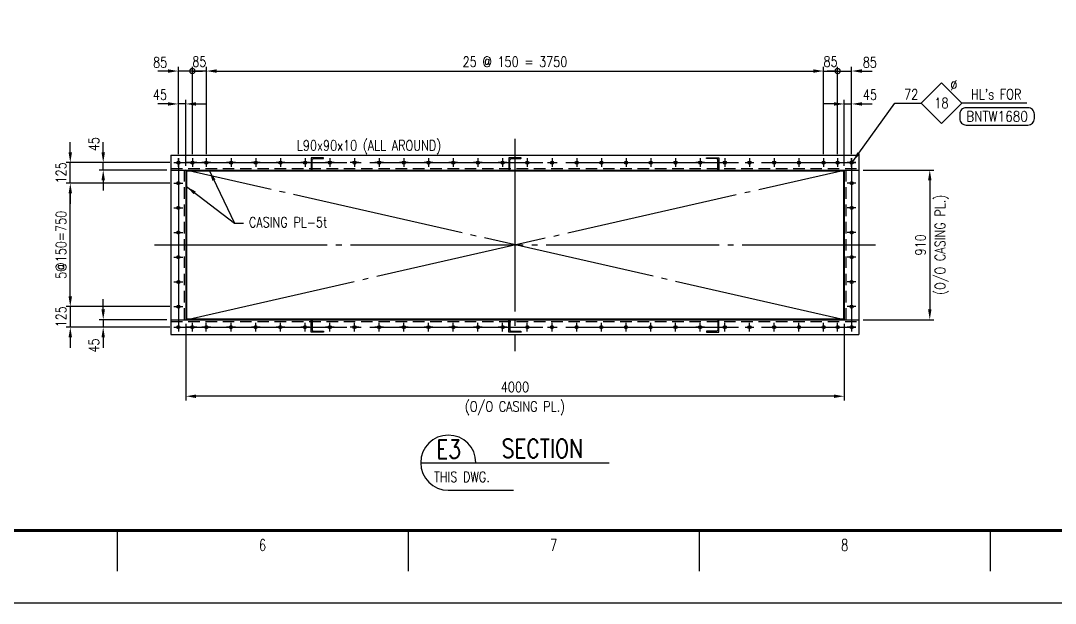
# Model space of a CAD drawing. Header units: millimetres. Extents: x 0 to 134087, y -49114 to 20834.
# Drawn here: x 100273 to 106559, y -48879 to -45339 of the extents above; entities that cross this region are included whole.
import ezdxf
from ezdxf.enums import TextEntityAlignment as Align

# ---------------------------------------------------------------- set-up
doc = ezdxf.new("R2010")
doc.units = ezdxf.units.MM
doc.header["$LTSCALE"] = 35
doc.linetypes.add('JNK-CENTER', pattern=[34, 30, -1.5, 1, -1.5])
doc.linetypes.add('JNK-HIDDEN', pattern=[3, 2, -1])
for name, color, linetype in [('CEN-R', 1, 'JNK-CENTER'), ('CON-C', 4, 'Continuous'), ('CON-G', 3, 'Continuous'), ('CON-W', 7, 'Continuous'), ('CON-Y', 2, 'Continuous'), ('Dim-W', 7, 'Continuous'), ('HID-Y', 2, 'JNK-HIDDEN'), ('STL-OBJT', 7, 'Continuous')]:
    doc.layers.add(name, color=color, linetype=linetype)
doc.styles.add('ROMANS', font='ROMANS.shx', dxfattribs={"width": 0.8})
doc.styles.add('SIMPLEX', font='simplex.shx', dxfattribs={"width": 0.8})
doc.dimstyles.new('DIM25', dxfattribs={"dimscale": 25, "dimtxt": 2.5, "dimasz": 2.5, "dimexe": 1, "dimexo": 1, "dimgap": 1, "dimtad": 1, "dimdec": 1, "dimdsep": 46, "dimtxsty": 'SIMPLEX', "dimcen": 0, "dimclrt": 2, "dimazin": 2, "dimtfac": 1, "dimtdec": 1, "dimtix": 1, "dimtmove": 2, "dimatfit": 0, "dimfxl": 0.18, "dimtolj": 1, "dimtzin": 0, "dimarcsym": 0})

# ---------------------------------------------------------------- blocks, each defined once
blk = doc.blocks.new('TITLE')
at = {"color": 7}
for p, q in [((381.95, 17.68), (381.95, 7.78)), ((452.68, 17.68), (452.68, 7.78)), ((523.41, 17.68), (523.41, 7.78)), ((594.15, 17.68), (594.15, 7.78)), ((841, 0), (0, 0))]:
    blk.add_line(p, q, dxfattribs=at)
at = {"color": 7, "const_width": 0.707}
blk.add_lwpolyline([(28.29, 17.68), (823.67, 17.68)], dxfattribs=at)
at = {"color": 7, "style": 'ROMANS', "width": 0.7}
for s, p in [('6', (417.32, 14.15)), ('7', (488.05, 14.15)), ('8', (558.78, 14.15))]:
    blk.add_text(s, height=2.83, dxfattribs=at).set_placement(p, align=Align.MIDDLE)
blk = doc.blocks.new('*D2997')
at = {"layer": 'DEFPOINTS', "color": 0, "transparency": 16777216}
for p in [(100574.6, -46201.1), (101204.6, -46201.1), (101204.6, -46326.1)]:
    blk.add_point(p, dxfattribs=at)
at = {"layer": 'Dim-W', "color": 0, "lineweight": -2, "transparency": 16777216}
for p, q in [((100574.6, -46138.6), (100574.6, -46076.1)), ((101179.6, -46201.1), (100549.6, -46201.1)), ((100574.6, -46326.1), (100574.6, -46201.1)), ((101179.6, -46326.1), (100549.6, -46326.1)), ((100574.6, -46388.6), (100574.6, -46451.1))]:
    blk.add_line(p, q, dxfattribs=at)
at = {"layer": 'Dim-W', "color": 0, "transparency": 16777216}
for points in [[(100564.1, -46138.6), (100585, -46138.6), (100574.6, -46201.1)], [(100564.1, -46388.6), (100585, -46388.6), (100574.6, -46326.1)]]:
    blk.add_solid(points, dxfattribs=at)
at = {"layer": 'Dim-W', "color": 2, "transparency": 16777216, "insert": (100518.3, -46263.6), "char_height": 62.5, "attachment_point": 5, "rotation": 90, "style": 'SIMPLEX'}
blk.add_mtext('\\A1;125', dxfattribs=at)
blk = doc.blocks.new('*D2998')
at = {"layer": 'DEFPOINTS', "color": 0, "transparency": 16777216}
for p in [(105366.1, -46246.1), (105366.1, -47156.1), (105796.1, -47156.1)]:
    blk.add_point(p, dxfattribs=at)
at = {"layer": 'Dim-W', "color": 0, "lineweight": -2, "transparency": 16777216}
for p, q in [((105391.1, -46246.1), (105821.1, -46246.1)), ((105796.1, -46308.6), (105796.1, -47093.6)), ((105391.1, -47156.1), (105821.1, -47156.1))]:
    blk.add_line(p, q, dxfattribs=at)
at = {"layer": 'Dim-W', "color": 0, "transparency": 16777216}
for points in [[(105785.6, -46308.6), (105806.5, -46308.6), (105796.1, -46246.1)], [(105785.6, -47093.6), (105806.5, -47093.6), (105796.1, -47156.1)]]:
    blk.add_solid(points, dxfattribs=at)
at = {"layer": 'Dim-W', "color": 2, "transparency": 16777216, "char_height": 62.5, "attachment_point": 5, "rotation": 90, "style": 'SIMPLEX'}
for s, insert in [('\\A1;(O/O CASING PL.)', (105868.7, -46701.1)), ('\\A1;910', (105739.8, -46701.1))]:
    blk.add_mtext(s, dxfattribs=dict(at, insert=insert))
blk = doc.blocks.new('*D2999')
at = {"layer": 'DEFPOINTS', "color": 0, "transparency": 16777216}
for p in [(100774.6, -46201.1), (101186.1, -46246.1), (101204.6, -46201.1)]:
    blk.add_point(p, dxfattribs=at)
at = {"layer": 'Dim-W', "color": 0, "lineweight": -2, "transparency": 16777216}
for p, q in [((100774.6, -46138.6), (100774.6, -46076.1)), ((101179.6, -46201.1), (100749.6, -46201.1)), ((101161.1, -46246.1), (100749.6, -46246.1)), ((100774.6, -46246.1), (100774.6, -46201.1)), ((100774.6, -46308.6), (100774.6, -46371.1))]:
    blk.add_line(p, q, dxfattribs=at)
at = {"layer": 'Dim-W', "color": 0, "transparency": 16777216}
blk.add_solid([(100764.1, -46308.6), (100785, -46308.6), (100774.6, -46246.1)], dxfattribs=at)
at = {"layer": 'Dim-W', "color": 2, "transparency": 16777216, "insert": (100718.3, -46089.1), "char_height": 62.5, "attachment_point": 5, "rotation": 90, "style": 'SIMPLEX', "bg_fill": 3, "box_fill_scale": 1.1, "bg_fill_color": 256, "bg_fill_true_color": 13158600, "bg_fill_transparency": 0}
blk.add_mtext('\\A1;45', dxfattribs=at)
at = {"layer": 'Dim-W', "color": 0, "transparency": 16777216}
blk.add_solid([(100764.1, -46138.6), (100785, -46138.6), (100774.6, -46201.1)], dxfattribs=at)
blk = doc.blocks.new('*D3000')
at = {"layer": 'DEFPOINTS', "color": 0, "transparency": 16777216}
for p in [(101276.1, -47156.1), (105276.1, -47156.1), (101276.1, -47621.1)]:
    blk.add_point(p, dxfattribs=at)
at = {"layer": 'Dim-W', "color": 0, "lineweight": -2, "transparency": 16777216}
for p, q in [((101276.1, -47181.1), (101276.1, -47646.1)), ((105276.1, -47181.1), (105276.1, -47646.1)), ((105213.6, -47621.1), (101338.6, -47621.1))]:
    blk.add_line(p, q, dxfattribs=at)
at = {"layer": 'Dim-W', "color": 0, "transparency": 16777216}
for points in [[(101338.6, -47610.7), (101338.6, -47631.6), (101276.1, -47621.1)], [(105213.6, -47610.7), (105213.6, -47631.6), (105276.1, -47621.1)]]:
    blk.add_solid(points, dxfattribs=at)
at = {"layer": 'Dim-W', "color": 2, "transparency": 16777216, "char_height": 62.5, "attachment_point": 5, "style": 'SIMPLEX'}
for s, insert in [('\\A1;4000', (103276.1, -47564.9)), ('\\A1;(O/O CASING PL.)', (103276.1, -47693.8))]:
    blk.add_mtext(s, dxfattribs=dict(at, insert=insert))
blk = doc.blocks.new('SECTITLE')
at = {"layer": 'CON-G'}
for p, q in [((-1.7, 0), (44.1, 0)), ((5, -6.7), (20.86, -6.7))]:
    blk.add_line(p, q, dxfattribs=at)
blk.add_arc((5, 0), 6.7, 0, 270, dxfattribs=at)
at = {"layer": 'CON-C', "style": 'SIMPLEX', "width": 0.8}
for tag, p in [('A', (5.06, 1.04)), ('ELEVATION', (27.83, 1.22))]:
    blk.add_attdef(tag, text='', height=4.5, dxfattribs=at).set_placement(p, align=Align.CENTER)
at = {"layer": 'CON-Y', "style": 'SIMPLEX', "width": 0.8}
blk.add_attdef('H0000-0000', (1.54, -4.72), '', height=2.5, dxfattribs=at)
blk.add_attdef('SCALE', text='', height=2.5, dxfattribs=at).set_placement((44.9, -3.72), align=Align.RIGHT)
blk = doc.blocks.new('*D3001')
at = {"layer": 'DEFPOINTS', "color": 0, "transparency": 16777216}
for p in [(101204.6, -47076.1), (100574.6, -47201.1), (101204.6, -47201.1)]:
    blk.add_point(p, dxfattribs=at)
at = {"layer": 'Dim-W', "color": 0, "lineweight": -2, "transparency": 16777216}
for p, q in [((100574.6, -47013.6), (100574.6, -46951.1)), ((101179.6, -47076.1), (100549.6, -47076.1)), ((100574.6, -47076.1), (100574.6, -47201.1)), ((101179.6, -47201.1), (100549.6, -47201.1)), ((100574.6, -47263.6), (100574.6, -47326.1))]:
    blk.add_line(p, q, dxfattribs=at)
at = {"layer": 'Dim-W', "color": 0, "transparency": 16777216}
for points in [[(100564.1, -47013.6), (100585, -47013.6), (100574.6, -47076.1)], [(100564.1, -47263.6), (100585, -47263.6), (100574.6, -47201.1)]]:
    blk.add_solid(points, dxfattribs=at)
at = {"layer": 'Dim-W', "color": 2, "transparency": 16777216, "insert": (100518.3, -47138.6), "char_height": 62.5, "attachment_point": 5, "rotation": 90, "style": 'SIMPLEX'}
blk.add_mtext('\\A1;125', dxfattribs=at)
blk = doc.blocks.new('*D3002')
at = {"layer": 'DEFPOINTS', "color": 0, "transparency": 16777216}
for p in [(100774.6, -47201.1), (101186.1, -47156.1), (101204.6, -47201.1)]:
    blk.add_point(p, dxfattribs=at)
at = {"layer": 'Dim-W', "color": 0, "lineweight": -2, "transparency": 16777216}
for p, q in [((100774.6, -47093.6), (100774.6, -47031.1)), ((101161.1, -47156.1), (100749.6, -47156.1)), ((101179.6, -47201.1), (100749.6, -47201.1)), ((100774.6, -47156.1), (100774.6, -47201.1)), ((100774.6, -47263.6), (100774.6, -47326.1))]:
    blk.add_line(p, q, dxfattribs=at)
at = {"layer": 'Dim-W', "color": 0, "transparency": 16777216}
blk.add_solid([(100764.1, -47093.6), (100785, -47093.6), (100774.6, -47156.1)], dxfattribs=at)
at = {"layer": 'Dim-W', "color": 2, "transparency": 16777216, "insert": (100718.3, -47313.2), "char_height": 62.5, "attachment_point": 5, "rotation": 90, "style": 'SIMPLEX', "bg_fill": 3, "box_fill_scale": 1.1, "bg_fill_color": 256, "bg_fill_true_color": 13158600, "bg_fill_transparency": 0}
blk.add_mtext('\\A1;45', dxfattribs=at)
at = {"layer": 'Dim-W', "color": 0, "transparency": 16777216}
blk.add_solid([(100764.1, -47263.6), (100785, -47263.6), (100774.6, -47201.1)], dxfattribs=at)
blk = doc.blocks.new('*D3003')
at = {"layer": 'DEFPOINTS', "color": 0, "transparency": 16777216}
for p in [(100574.6, -46326.1), (101204.6, -46326.1), (101204.6, -47076.1)]:
    blk.add_point(p, dxfattribs=at)
at = {"layer": 'Dim-W', "color": 0, "lineweight": -2, "transparency": 16777216}
for p, q in [((101179.6, -46326.1), (100549.6, -46326.1)), ((100574.6, -47013.6), (100574.6, -46388.6)), ((101179.6, -47076.1), (100549.6, -47076.1))]:
    blk.add_line(p, q, dxfattribs=at)
at = {"layer": 'Dim-W', "color": 0, "transparency": 16777216}
for points in [[(100564.1, -46388.6), (100585, -46388.6), (100574.6, -46326.1)], [(100564.1, -47013.6), (100585, -47013.6), (100574.6, -47076.1)]]:
    blk.add_solid(points, dxfattribs=at)
at = {"layer": 'Dim-W', "color": 2, "transparency": 16777216, "insert": (100518.3, -46701.1), "char_height": 62.5, "attachment_point": 5, "rotation": 90, "style": 'SIMPLEX'}
blk.add_mtext('\\A1;5@150=750', dxfattribs=at)
blk = doc.blocks.new('*D3004')
at = {"layer": 'DEFPOINTS', "color": 0, "transparency": 16777216}
for p in [(105321.1, -45844.6), (105321.1, -46174.6), (105276.1, -46246.1)]:
    blk.add_point(p, dxfattribs=at)
at = {"layer": 'Dim-W', "color": 0, "lineweight": -2, "transparency": 16777216}
for p, q in [((105276.1, -46221.1), (105276.1, -45819.6)), ((105321.1, -46149.6), (105321.1, -45819.6)), ((105213.6, -45844.6), (105151.1, -45844.6)), ((105276.1, -45844.6), (105321.1, -45844.6)), ((105383.6, -45844.6), (105446.1, -45844.6))]:
    blk.add_line(p, q, dxfattribs=at)
at = {"layer": 'Dim-W', "color": 0, "transparency": 16777216}
blk.add_solid([(105213.6, -45834.2), (105213.6, -45855.1), (105276.1, -45844.6)], dxfattribs=at)
at = {"layer": 'Dim-W', "color": 2, "transparency": 16777216, "insert": (105432.6, -45788.4), "char_height": 62.5, "attachment_point": 5, "style": 'SIMPLEX', "bg_fill": 3, "box_fill_scale": 1.1, "bg_fill_color": 256, "bg_fill_true_color": 13158600, "bg_fill_transparency": 0}
blk.add_mtext('\\A1;45', dxfattribs=at)
at = {"layer": 'Dim-W', "color": 0, "transparency": 16777216}
blk.add_solid([(105383.6, -45834.2), (105383.6, -45855.1), (105321.1, -45844.6)], dxfattribs=at)
blk = doc.blocks.new('BOLTHOLE')
at = {"layer": 'CON-W'}
blk.add_line((25.7, 0), (9.9, 0), dxfattribs=at)
blk.add_lwpolyline([(0, 0), (4.95, 4.95), (9.9, 0), (4.95, -4.95)], close=True, dxfattribs=at)
at = {"layer": 'CON-Y', "style": 'SIMPLEX', "width": 0.8}
for s, p in [('%%C', (8.81, 3.12)), ("HL's FOR", (24.37, 0.9))]:
    blk.add_text(s, height=2.5, dxfattribs=at).set_placement(p, align=Align.RIGHT)
blk.add_attdef('4', text='', height=2.5, dxfattribs=at).set_placement((-0.69, 0.87), align=Align.RIGHT)
blk.add_attdef('22', text='', height=2.5, dxfattribs=at).set_placement((4.95, 0), align=Align.MIDDLE_CENTER)
blk = doc.blocks.new('boltmark')
at = {"layer": 'CON-Y'}
blk.add_lwpolyline([(0, -4.2), (15, -4.2, 0.414214), (16.56, -2.64), (16.56, -1.56, 0.414214), (15, 0), (0, 0, 0.414214), (-1.56, -1.56), (-1.56, -2.64, 0.414214)], format="xyb", close=True, dxfattribs=at)
at = {"layer": 'CON-G', "style": 'SIMPLEX', "width": 0.802523}
blk.add_attdef('BN2W1650', text='', height=2.5, dxfattribs=at).set_placement((0, -3.35), (15, -3.35), align=Align.FIT)
blk = doc.blocks.new('*D3005')
at = {"layer": 'DEFPOINTS', "color": 0, "transparency": 16777216}
for p in [(101231.1, -45844.6), (101231.1, -46174.6), (101276.1, -46246.1)]:
    blk.add_point(p, dxfattribs=at)
at = {"layer": 'Dim-W', "color": 0, "lineweight": -2, "transparency": 16777216}
for p, q in [((101231.1, -46149.6), (101231.1, -45819.6)), ((101276.1, -46221.1), (101276.1, -45819.6)), ((101168.6, -45844.6), (101106.1, -45844.6)), ((101276.1, -45844.6), (101231.1, -45844.6)), ((101338.6, -45844.6), (101401.1, -45844.6))]:
    blk.add_line(p, q, dxfattribs=at)
at = {"layer": 'Dim-W', "color": 0, "transparency": 16777216}
blk.add_solid([(101338.6, -45834.2), (101338.6, -45855.1), (101276.1, -45844.6)], dxfattribs=at)
at = {"layer": 'Dim-W', "color": 2, "transparency": 16777216, "insert": (101119.5, -45788.4), "char_height": 62.5, "attachment_point": 5, "style": 'SIMPLEX', "bg_fill": 3, "box_fill_scale": 1.1, "bg_fill_color": 256, "bg_fill_true_color": 13158600, "bg_fill_transparency": 0}
blk.add_mtext('\\A1;45', dxfattribs=at)
at = {"layer": 'Dim-W', "color": 0, "transparency": 16777216}
blk.add_solid([(101168.6, -45834.2), (101168.6, -45855.1), (101231.1, -45844.6)], dxfattribs=at)
blk = doc.blocks.new('*D2938')
at = {"layer": 'DEFPOINTS', "color": 0, "transparency": 16777216}
for p in [(105151.1, -45644.6), (101401.1, -46174.6), (105151.1, -46174.6)]:
    blk.add_point(p, dxfattribs=at)
at = {"layer": 'Dim-W', "color": 0, "lineweight": -2, "transparency": 16777216}
for p, q in [((101401.1, -46149.6), (101401.1, -45619.6)), ((105151.1, -46149.6), (105151.1, -45619.6)), ((101463.6, -45644.6), (105088.6, -45644.6))]:
    blk.add_line(p, q, dxfattribs=at)
at = {"layer": 'Dim-W', "color": 0, "transparency": 16777216}
for points in [[(101463.6, -45634.2), (101463.6, -45655.1), (101401.1, -45644.6)], [(105088.6, -45634.2), (105088.6, -45655.1), (105151.1, -45644.6)]]:
    blk.add_solid(points, dxfattribs=at)
at = {"layer": 'Dim-W', "color": 2, "transparency": 16777216, "insert": (103276.1, -45588.4), "char_height": 62.5, "attachment_point": 5, "style": 'SIMPLEX'}
blk.add_mtext('\\A1;25 @ 150 = 3750', dxfattribs=at)
blk = doc.blocks.new('_DotSmall')
at = {"color": 0, "linetype": 'ByBlock', "const_width": 0.5}
blk.add_lwpolyline([(-0.0625, 0, 1), (0.0625, 0, 1)], format="xyb", close=True, dxfattribs=at)
blk = doc.blocks.new('*D2952')
at = {"layer": 'DEFPOINTS', "color": 0, "transparency": 16777216}
for p in [(105151.1, -45644.6), (105236.1, -45644.6), (105236.1, -46174.6)]:
    blk.add_point(p, dxfattribs=at)
at = {"layer": 'Dim-W', "color": 0, "lineweight": -2, "transparency": 16777216}
for p, q in [((105236.1, -46149.6), (105236.1, -45619.6)), ((105151.1, -45644.6), (105236.1, -45644.6))]:
    blk.add_line(p, q, dxfattribs=at)
at = {"layer": 'Dim-W', "color": 0, "lineweight": -2, "transparency": 16777216, "xscale": 62.5, "yscale": 62.5, "zscale": 62.5}
blk.add_blockref('_DotSmall', (105236.1, -45644.6), dxfattribs=at)
at = {"layer": 'Dim-W', "color": 2, "transparency": 16777216, "insert": (105193.6, -45587.2), "char_height": 62.5, "attachment_point": 5, "style": 'SIMPLEX'}
blk.add_mtext('\\A1;85', dxfattribs=at)
blk = doc.blocks.new('_None')
blk = doc.blocks.new('*D2953')
at = {"layer": 'DEFPOINTS', "color": 0, "transparency": 16777216}
for p in [(105321.1, -45644.6), (105236.1, -46174.6), (105321.1, -46174.6)]:
    blk.add_point(p, dxfattribs=at)
at = {"layer": 'Dim-W', "color": 0, "lineweight": -2, "transparency": 16777216}
for p, q in [((105236.1, -46149.6), (105236.1, -45619.6)), ((105321.1, -46149.6), (105321.1, -45619.6)), ((105236.1, -45644.6), (105173.6, -45644.6)), ((105236.1, -45644.6), (105321.1, -45644.6)), ((105383.6, -45644.6), (105446.1, -45644.6))]:
    blk.add_line(p, q, dxfattribs=at)
at = {"layer": 'Dim-W', "color": 0, "lineweight": -2, "transparency": 16777216, "xscale": 62.5, "yscale": 62.5, "zscale": 62.5}
blk.add_blockref('_DotSmall', (105236.1, -45644.6), dxfattribs=at)
at = {"layer": 'Dim-W', "color": 2, "transparency": 16777216, "insert": (105431.9, -45592), "char_height": 62.5, "attachment_point": 5, "style": 'SIMPLEX', "bg_fill": 3, "box_fill_scale": 1.1, "bg_fill_color": 256, "bg_fill_true_color": 13158600, "bg_fill_transparency": 0}
blk.add_mtext('\\A1;85', dxfattribs=at)
at = {"layer": 'Dim-W', "color": 0, "transparency": 16777216}
blk.add_solid([(105383.6, -45634.2), (105383.6, -45655.1), (105321.1, -45644.6)], dxfattribs=at)
blk = doc.blocks.new('*D2954')
at = {"layer": 'DEFPOINTS', "color": 0, "transparency": 16777216}
for p in [(101316.1, -45644.6), (101401.1, -45644.6), (101316.1, -46174.6)]:
    blk.add_point(p, dxfattribs=at)
at = {"layer": 'Dim-W', "color": 0, "lineweight": -2, "transparency": 16777216}
for p, q in [((101316.1, -46149.6), (101316.1, -45619.6)), ((101401.1, -45644.6), (101316.1, -45644.6))]:
    blk.add_line(p, q, dxfattribs=at)
at = {"layer": 'Dim-W', "color": 0, "lineweight": -2, "transparency": 16777216, "xscale": 62.5, "yscale": 62.5, "zscale": 62.5, "rotation": 180}
blk.add_blockref('_DotSmall', (101316.1, -45644.6), dxfattribs=at)
at = {"layer": 'Dim-W', "color": 2, "transparency": 16777216, "insert": (101358.6, -45587.2), "char_height": 62.5, "attachment_point": 5, "style": 'SIMPLEX'}
blk.add_mtext('\\A1;85', dxfattribs=at)
blk = doc.blocks.new('*D2955')
at = {"layer": 'DEFPOINTS', "color": 0, "transparency": 16777216}
for p in [(101231.1, -45644.6), (101231.1, -46174.6), (101316.1, -46174.6)]:
    blk.add_point(p, dxfattribs=at)
at = {"layer": 'Dim-W', "color": 0, "lineweight": -2, "transparency": 16777216}
for p, q in [((101231.1, -46149.6), (101231.1, -45619.6)), ((101316.1, -46149.6), (101316.1, -45619.6)), ((101168.6, -45644.6), (101106.1, -45644.6)), ((101316.1, -45644.6), (101231.1, -45644.6)), ((101316.1, -45644.6), (101378.6, -45644.6))]:
    blk.add_line(p, q, dxfattribs=at)
at = {"layer": 'Dim-W', "color": 0, "lineweight": -2, "transparency": 16777216, "xscale": 62.5, "yscale": 62.5, "zscale": 62.5, "rotation": 180}
blk.add_blockref('_DotSmall', (101316.1, -45644.6), dxfattribs=at)
at = {"layer": 'Dim-W', "color": 2, "transparency": 16777216, "insert": (101120.2, -45592), "char_height": 62.5, "attachment_point": 5, "style": 'SIMPLEX', "bg_fill": 3, "box_fill_scale": 1.1, "bg_fill_color": 256, "bg_fill_true_color": 13158600, "bg_fill_transparency": 0}
blk.add_mtext('\\A1;85', dxfattribs=at)
at = {"layer": 'Dim-W', "color": 0, "transparency": 16777216}
blk.add_solid([(101168.6, -45634.2), (101168.6, -45655.1), (101231.1, -45644.6)], dxfattribs=at)

msp = doc.modelspace()

# ---------------------------------------------------------------- linework, layer by layer
at = {"layer": 'CEN-R'}
for p, q in [((103276.0561, -46056.1425), (103276.0561, -47346.1425)), ((101231.0561, -46227.6425), (101231.0561, -46174.6425)), ((101231.0561, -46174.6425), (101231.0561, -47227.6425)), ((101401.0561, -46174.6425), (101401.0561, -46227.6425)), ((101551.0561, -46174.6425), (101551.0561, -46227.6425)), ((101701.0561, -46174.6425), (101701.0561, -46227.6425)), ((101851.0561, -46174.6425), (101851.0561, -46227.6425)), ((102001.0561, -46174.6425), (102001.0561, -46227.6425)), ((102151.0561, -46174.6425), (102151.0561, -46227.6425)), ((102301.0561, -46174.6425), (102301.0561, -46227.6425)), ((102451.0561, -46174.6425), (102451.0561, -46227.6425)), ((102601.0561, -46174.6425), (102601.0561, -46227.6425)), ((102751.0561, -46174.6425), (102751.0561, -46227.6425)), ((102901.0561, -46174.6425), (102901.0561, -46227.6425)), ((103051.0561, -46174.6425), (103051.0561, -46227.6425)), ((103201.0561, -46174.6425), (103201.0561, -46227.6425)), ((103351.0561, -46174.6425), (103351.0561, -46227.6425)), ((103501.0561, -46174.6425), (103501.0561, -46227.6425)), ((103651.0561, -46174.6425), (103651.0561, -46227.6425)), ((103801.0561, -46174.6425), (103801.0561, -46227.6425)), ((103951.0561, -46174.6425), (103951.0561, -46227.6425)), ((104101.0561, -46174.6425), (104101.0561, -46227.6425)), ((104251.0561, -46174.6425), (104251.0561, -46227.6425)), ((104401.0561, -46174.6425), (104401.0561, -46227.6425)), ((104551.0561, -46174.6425), (104551.0561, -46227.6425)), ((104701.0561, -46174.6425), (104701.0561, -46227.6425)), ((104851.0561, -46174.6425), (104851.0561, -46227.6425)), ((105001.0561, -46174.6425), (105001.0561, -46227.6425)), ((105151.0561, -46174.6425), (105151.0561, -46227.6425)), ((105321.0561, -46227.6425), (105321.0561, -46174.6425)), ((105321.0561, -46174.6425), (105321.0561, -47227.6425)), ((101204.5561, -46201.1425), (101257.5561, -46201.1425)), ((101204.5561, -46201.1425), (105347.5561, -46201.1425)), ((105276.0561, -47156.1425), (101276.0561, -46246.1425)), ((101276.0561, -47156.1425), (105276.0561, -46246.1425)), ((101427.5561, -46201.1425), (101374.5561, -46201.1425)), ((101577.5561, -46201.1425), (101524.5561, -46201.1425)), ((101727.5561, -46201.1425), (101674.5561, -46201.1425)), ((101877.5561, -46201.1425), (101824.5561, -46201.1425)), ((102027.5561, -46201.1425), (101974.5561, -46201.1425)), ((102027.5561, -46201.1425), (101974.5561, -46201.1425)), ((102177.5561, -46201.1425), (102124.5561, -46201.1425)), ((102327.5561, -46201.1425), (102274.5561, -46201.1425)), ((102477.5561, -46201.1425), (102424.5561, -46201.1425)), ((102627.5561, -46201.1425), (102574.5561, -46201.1425)), ((102777.5561, -46201.1425), (102724.5561, -46201.1425)), ((102927.5561, -46201.1425), (102874.5561, -46201.1425)), ((103077.5561, -46201.1425), (103024.5561, -46201.1425)), ((103227.5561, -46201.1425), (103174.5561, -46201.1425)), ((103474.5561, -46201.1425), (103527.5561, -46201.1425)), ((103624.5561, -46201.1425), (103677.5561, -46201.1425)), ((103774.5561, -46201.1425), (103827.5561, -46201.1425)), ((103924.5561, -46201.1425), (103977.5561, -46201.1425)), ((104074.5561, -46201.1425), (104127.5561, -46201.1425)), ((104224.5561, -46201.1425), (104277.5561, -46201.1425)), ((104427.5561, -46201.1425), (104374.5561, -46201.1425)), ((104374.5561, -46201.1425), (104427.5561, -46201.1425)), ((104524.5561, -46201.1425), (104577.5561, -46201.1425)), ((104524.5561, -46201.1425), (104577.5561, -46201.1425)), ((104674.5561, -46201.1425), (104727.5561, -46201.1425)), ((104824.5561, -46201.1425), (104877.5561, -46201.1425)), ((104974.5561, -46201.1425), (105027.5561, -46201.1425)), ((105124.5561, -46201.1425), (105177.5561, -46201.1425)), ((105347.5561, -46201.1425), (105294.5561, -46201.1425)), ((101231.0561, -46274.6425), (101231.0561, -46327.6425)), ((105321.0561, -46274.6425), (105321.0561, -46327.6425)), ((105321.0561, -46274.6425), (105321.0561, -46327.6425)), ((101204.5561, -46326.1425), (101257.5561, -46326.1425)), ((105347.5561, -46326.1425), (105294.5561, -46326.1425)), ((101204.5561, -46476.1425), (101257.5561, -46476.1425)), ((105347.5561, -46476.1425), (105294.5561, -46476.1425)), ((101204.5561, -46626.1425), (101257.5561, -46626.1425)), ((105347.5561, -46626.1425), (105294.5561, -46626.1425)), ((101086.0561, -46701.1425), (105466.0561, -46701.1425)), ((101204.5561, -46776.1425), (101257.5561, -46776.1425)), ((105347.5561, -46776.1425), (105294.5561, -46776.1425)), ((101204.5561, -46926.1425), (101257.5561, -46926.1425)), ((105347.5561, -46926.1425), (105294.5561, -46926.1425)), ((101204.5561, -47076.1425), (101257.5561, -47076.1425)), ((101231.0561, -47074.6425), (101231.0561, -47127.6425)), ((105347.5561, -47076.1425), (105294.5561, -47076.1425)), ((105321.0561, -47074.6425), (105321.0561, -47127.6425)), ((105321.0561, -47074.6425), (105321.0561, -47127.6425)), ((101204.5561, -47201.1425), (101257.5561, -47201.1425)), ((101204.5561, -47201.1425), (105347.5561, -47201.1425)), ((101231.0561, -47174.6425), (101231.0561, -47227.6425)), ((101327.5561, -47201.1425), (101274.5561, -47201.1425)), ((101342.5561, -47201.1425), (101289.5561, -47201.1425)), ((101316.0561, -47227.6425), (101316.0561, -47174.6425)), ((101427.5561, -47201.1425), (101374.5561, -47201.1425)), ((101401.0561, -47227.6425), (101401.0561, -47174.6425)), ((101577.5561, -47201.1425), (101524.5561, -47201.1425)), ((101551.0561, -47227.6425), (101551.0561, -47174.6425)), ((101727.5561, -47201.1425), (101674.5561, -47201.1425)), ((101701.0561, -47227.6425), (101701.0561, -47174.6425)), ((101877.5561, -47201.1425), (101824.5561, -47201.1425)), ((101851.0561, -47227.6425), (101851.0561, -47174.6425)), ((102027.5561, -47201.1425), (101974.5561, -47201.1425)), ((102027.5561, -47201.1425), (101974.5561, -47201.1425)), ((102001.0561, -47227.6425), (102001.0561, -47174.6425)), ((102177.5561, -47201.1425), (102124.5561, -47201.1425)), ((102151.0561, -47227.6425), (102151.0561, -47174.6425)), ((102327.5561, -47201.1425), (102274.5561, -47201.1425)), ((102301.0561, -47227.6425), (102301.0561, -47174.6425)), ((102477.5561, -47201.1425), (102424.5561, -47201.1425)), ((102451.0561, -47227.6425), (102451.0561, -47174.6425)), ((102627.5561, -47201.1425), (102574.5561, -47201.1425)), ((102601.0561, -47227.6425), (102601.0561, -47174.6425)), ((102777.5561, -47201.1425), (102724.5561, -47201.1425)), ((102751.0561, -47227.6425), (102751.0561, -47174.6425)), ((102927.5561, -47201.1425), (102874.5561, -47201.1425)), ((102901.0561, -47227.6425), (102901.0561, -47174.6425)), ((103077.5561, -47201.1425), (103024.5561, -47201.1425)), ((103051.0561, -47227.6425), (103051.0561, -47174.6425)), ((103227.5561, -47201.1425), (103174.5561, -47201.1425)), ((103201.0561, -47227.6425), (103201.0561, -47174.6425)), ((103351.0561, -47227.6425), (103351.0561, -47174.6425)), ((103474.5561, -47201.1425), (103527.5561, -47201.1425)), ((103501.0561, -47227.6425), (103501.0561, -47174.6425)), ((103624.5561, -47201.1425), (103677.5561, -47201.1425)), ((103651.0561, -47227.6425), (103651.0561, -47174.6425)), ((103774.5561, -47201.1425), (103827.5561, -47201.1425)), ((103801.0561, -47227.6425), (103801.0561, -47174.6425)), ((103924.5561, -47201.1425), (103977.5561, -47201.1425)), ((103951.0561, -47227.6425), (103951.0561, -47174.6425)), ((104074.5561, -47201.1425), (104127.5561, -47201.1425)), ((104101.0561, -47227.6425), (104101.0561, -47174.6425)), ((104224.5561, -47201.1425), (104277.5561, -47201.1425)), ((104251.0561, -47227.6425), (104251.0561, -47174.6425)), ((104427.5561, -47201.1425), (104374.5561, -47201.1425)), ((104374.5561, -47201.1425), (104427.5561, -47201.1425)), ((104401.0561, -47227.6425), (104401.0561, -47174.6425)), ((104524.5561, -47201.1425), (104577.5561, -47201.1425)), ((104524.5561, -47201.1425), (104577.5561, -47201.1425)), ((104551.0561, -47227.6425), (104551.0561, -47174.6425)), ((104674.5561, -47201.1425), (104727.5561, -47201.1425)), ((104701.0561, -47227.6425), (104701.0561, -47174.6425)), ((104824.5561, -47201.1425), (104877.5561, -47201.1425)), ((104851.0561, -47227.6425), (104851.0561, -47174.6425)), ((104974.5561, -47201.1425), (105027.5561, -47201.1425)), ((105001.0561, -47227.6425), (105001.0561, -47174.6425)), ((105124.5561, -47201.1425), (105177.5561, -47201.1425)), ((105151.0561, -47227.6425), (105151.0561, -47174.6425)), ((105209.5561, -47201.1425), (105262.5561, -47201.1425)), ((105224.5561, -47201.1425), (105277.5561, -47201.1425)), ((105236.0561, -47227.6425), (105236.0561, -47174.6425)), ((105347.5561, -47201.1425), (105294.5561, -47201.1425)), ((105321.0561, -47174.6425), (105321.0561, -47227.6425))]:
    msp.add_line(p, q, dxfattribs=at)
at = {"layer": 'CON-G'}
for p, q in [((101186.0561, -46156.1425), (105366.0561, -46156.1425)), ((101186.0561, -46156.1425), (101186.0561, -47246.1425)), ((105366.0561, -46156.1425), (105366.0561, -47246.1425)), ((101186.0561, -46246.1425), (105366.0561, -46246.1425)), ((101276.0561, -46246.1425), (101276.0561, -47156.1425)), ((101281.0561, -46246.1425), (101281.0561, -47156.1425)), ((101281.0561, -46251.1425), (105271.0561, -46251.1425)), ((105271.0561, -46246.1425), (105271.0561, -47156.1425)), ((105276.0561, -46246.1425), (105276.0561, -47156.1425)), ((101186.0561, -47156.1425), (105366.0561, -47156.1425)), ((101281.0561, -47151.1425), (105271.0561, -47151.1425)), ((101186.0561, -47246.1425), (105366.0561, -47246.1425))]:
    msp.add_line(p, q, dxfattribs=at)
for points in [[(102038.0561, -46171.1425), (102038.0561, -46246.1425), (102040.0561, -46246.1425, 0.414213562), (102044.0561, -46242.1425), (102044.0561, -46185.6425, -0.414213562), (102052.5561, -46177.1425), (102109.0561, -46177.1425, 0.414213562), (102113.0561, -46173.1425), (102113.0561, -46171.1425)], [(103238.0561, -46171.1425), (103238.0561, -46246.1425), (103240.0561, -46246.1425, 0.414213562), (103244.0561, -46242.1425), (103244.0561, -46185.6425, -0.414213562), (103252.5561, -46177.1425), (103309.0561, -46177.1425, 0.414213562), (103313.0561, -46173.1425), (103313.0561, -46171.1425)], [(104514.0561, -46171.1425), (104514.0561, -46246.1425), (104512.0561, -46246.1425, -0.414213562), (104508.0561, -46242.1425), (104508.0561, -46185.6425, 0.414213562), (104499.5561, -46177.1425), (104443.0561, -46177.1425, -0.414213562), (104439.0561, -46173.1425), (104439.0561, -46171.1425)], [(102038.0561, -47231.1425), (102038.0561, -47156.1425), (102040.0561, -47156.1425, -0.414213562), (102044.0561, -47160.1425), (102044.0561, -47216.6425, 0.414213562), (102052.5561, -47225.1425), (102109.0561, -47225.1425, -0.414213562), (102113.0561, -47229.1425), (102113.0561, -47231.1425)], [(103238.0561, -47231.1425), (103238.0561, -47156.1425), (103240.0561, -47156.1425, -0.414213562), (103244.0561, -47160.1425), (103244.0561, -47216.6425, 0.414213562), (103252.5561, -47225.1425), (103309.0561, -47225.1425, -0.414213562), (103313.0561, -47229.1425), (103313.0561, -47231.1425)], [(104514.0561, -47231.1425), (104514.0561, -47156.1425), (104512.0561, -47156.1425, 0.414213562), (104508.0561, -47160.1425), (104508.0561, -47216.6425, -0.414213562), (104499.5561, -47225.1425), (104443.0561, -47225.1425, 0.414213562), (104439.0561, -47229.1425), (104439.0561, -47231.1425)]]:
    msp.add_lwpolyline(points, format="xyb", close=True, dxfattribs=at)
for centre in [(101231.0561, -46201.1425), (101401.0561, -46201.1425), (101551.0561, -46201.1425), (101701.0561, -46201.1425), (101851.0561, -46201.1425), (102001.0561, -46201.1425), (102151.0561, -46201.1425), (102301.0561, -46201.1425), (102451.0561, -46201.1425), (102601.0561, -46201.1425), (102751.0561, -46201.1425), (102901.0561, -46201.1425), (103051.0561, -46201.1425), (103201.0561, -46201.1425), (103351.0561, -46201.1425), (103501.0561, -46201.1425), (103651.0561, -46201.1425), (103801.0561, -46201.1425), (103951.0561, -46201.1425), (104101.0561, -46201.1425), (104251.0561, -46201.1425), (104401.0561, -46201.1425), (104551.0561, -46201.1425), (104701.0561, -46201.1425), (104851.0561, -46201.1425), (105001.0561, -46201.1425), (105151.0561, -46201.1425), (105321.0561, -46201.1425), (101231.0561, -46326.1425), (105321.0561, -46326.1425), (101231.0561, -46476.1425), (105321.0561, -46476.1425), (101231.0561, -46626.1425), (105321.0561, -46626.1425), (101231.0561, -46776.1425), (105321.0561, -46776.1425), (101231.0561, -46926.1425), (105321.0561, -46926.1425), (101231.0561, -47076.1425), (105321.0561, -47076.1425), (101231.0561, -47201.1425), (101316.0561, -47201.1425), (101401.0561, -47201.1425), (101551.0561, -47201.1425), (101701.0561, -47201.1425), (101851.0561, -47201.1425), (102001.0561, -47201.1425), (102151.0561, -47201.1425), (102301.0561, -47201.1425), (102451.0561, -47201.1425), (102601.0561, -47201.1425), (102751.0561, -47201.1425), (102901.0561, -47201.1425), (103051.0561, -47201.1425), (103201.0561, -47201.1425), (103351.0561, -47201.1425), (103501.0561, -47201.1425), (103651.0561, -47201.1425), (103801.0561, -47201.1425), (103951.0561, -47201.1425), (104101.0561, -47201.1425), (104251.0561, -47201.1425), (104401.0561, -47201.1425), (104551.0561, -47201.1425), (104701.0561, -47201.1425), (104851.0561, -47201.1425), (105001.0561, -47201.1425), (105151.0561, -47201.1425), (105236.0561, -47201.1425), (105321.0561, -47201.1425)]:
    msp.add_circle(centre, 9.5, dxfattribs=at)
at = {"layer": 'HID-Y'}
for p, q in [((101186.0561, -46236.1425), (105366.0561, -46236.1425)), ((101266.0561, -46246.1425), (101266.0561, -47156.1425)), ((105286.0561, -46246.1425), (105286.0561, -47156.1425)), ((101186.0561, -47166.1425), (105366.0561, -47166.1425))]:
    msp.add_line(p, q, dxfattribs=at)
at = {"layer": 'STL-OBJT'}
msp.add_line((105583.7039, -45839.6425), (105743.453, -45839.6425), dxfattribs=at)

# ---------------------------------------------------------------- block references
at = {"linetype": 'ByBlock', "xscale": 24.99999999749996, "yscale": 24.99999999749996, "zscale": 24.99999999749996}
msp.add_blockref('TITLE', (91309.6951, -48879.4503), dxfattribs=at)
at = {"layer": 'CON-W', "xscale": 25, "yscale": 25, "zscale": 25}
msp.add_blockref('SECTITLE', (102746.0561, -48024.9288), dxfattribs=at).add_auto_attribs({'H0000-0000': 'THIS DWG.', 'A': 'E3', 'ELEVATION': 'SECTION'})
at = {"layer": 'CON-Y'}
ref = msp.add_blockref('boltmark', (106017.3542, -45867.7297), dxfattribs=dict(at, xscale=25, yscale=25, zscale=25))
ref.add_attrib('BN2W1650', 'BNTW1680', dxfattribs={"layer": 'CON-G', "height": 62.5, "style": 'SIMPLEX', "width": 0.812878}).set_placement((106017.3542, -45951.4714), (106392.3428, -45951.4714), align=Align.FIT)
at = {"layer": 'STL-OBJT', "xscale": 25, "yscale": 25, "zscale": 25}
msp.add_blockref('BOLTHOLE', (105743.453, -45839.6425), dxfattribs=at).add_auto_attribs({'4': '72', '22': '18'})

# ---------------------------------------------------------------- texts
at = {"layer": 'CON-Y', "style": 'SIMPLEX', "width": 0.8}
for s, p in [('L90x90x10 (ALL AROUND)', (101951.335, -46128.2637)), ('CASING PL-5t', (101659.8046, -46595.1636))]:
    msp.add_text(s, height=62.5, dxfattribs=at).set_placement(p)

# ---------------------------------------------------------------- dimensions: what is measured, and where the dimension line sits
at = {"layer": 'Dim-W'}
for base, p1, p2, angle, picture, middle in [((100574.5561, -46201.1425), (101204.5561, -46326.1425), (101204.5561, -46201.1425), 90, '*D2997', (100518.3061, -46263.6425)), ((100574.5561, -47201.1425), (101204.5561, -47076.1425), (101204.5561, -47201.1425), 270, '*D3001', (100518.3061, -47138.6425))]:
    dim = msp.add_linear_dim(base=base, p1=p1, p2=p2, angle=angle, dimstyle='DIM25', dxfattribs=at)
    dim.commit()
    dim.dimension.update_dxf_attribs({"geometry": picture, "text_midpoint": middle})
for base, p1, p2, angle, picture, middle in [((105796.0561, -47156.1425), (105366.0561, -46246.1425), (105366.0561, -47156.1425), 270, '*D2998', (105796.0561, -46701.1425)), ((101276.0561, -47621.1425), (105276.0561, -47156.1425), (101276.0561, -47156.1425), 180, '*D3000', (103276.0561, -47621.1425))]:
    dim = msp.add_linear_dim(base=base, p1=p1, p2=p2, angle=angle, text='<>\\X(O/O CASING PL.)', dimstyle='DIM25', dxfattribs=at)
    dim.commit()
    dim.dimension.update_dxf_attribs({"geometry": picture, "text_midpoint": middle})

# ---------------------------------------------------------------- leaders
at = {"layer": 'STL-OBJT'}
for points in [[(101419.9821, -46251.1425), (101571.632, -46568.4946), (101627.2908, -46568.4946)], [(101281.0561, -46347.2225), (101571.632, -46568.4946)]]:
    msp.add_leader(points, dimstyle='DIM25', dxfattribs=at)

# ---------------------------------------------------------------- next in the draw order: dimensions: what is measured, and where the dimension line sits
at = {"layer": 'Dim-W'}
dim = msp.add_linear_dim(base=(105321.0561, -45844.6425), p1=(105276.0561, -46246.1425), p2=(105321.0561, -46174.6425), dimstyle='DIM25', override={"dimtfill": 1}, dxfattribs=at)
dim.commit()
dim.dimension.update_dxf_attribs({"geometry": '*D3004', "text_midpoint": (105432.5679, -45788.3925), "dimtype": 160})
for base, p1, p2, angle, picture, middle in [((100774.5561, -46201.1425), (101186.0561, -46246.1425), (101204.5561, -46201.1425), 90, '*D2999', (100718.3061, -46089.0829)), ((100774.5561, -47201.1425), (101186.0561, -47156.1425), (101204.5561, -47201.1425), 270, '*D3002', (100718.3061, -47313.2021))]:
    dim = msp.add_linear_dim(base=base, p1=p1, p2=p2, angle=angle, dimstyle='DIM25', override={"dimtfill": 1}, dxfattribs=at)
    dim.commit()
    dim.dimension.update_dxf_attribs({"geometry": picture, "text_midpoint": middle, "dimtype": 160})

# ---------------------------------------------------------------- next in the draw order: linework, layer by layer
at = {"layer": 'CEN-R'}
for p, q in [((105236.0561, -46174.6425), (105236.0561, -46227.6425)), ((105209.5561, -46201.1425), (105262.5561, -46201.1425)), ((105224.5561, -46201.1425), (105277.5561, -46201.1425))]:
    msp.add_line(p, q, dxfattribs=at)
at = {"layer": 'CON-G'}
msp.add_circle((105236.0561, -46201.1425), 9.5, dxfattribs=at)

# ---------------------------------------------------------------- next in the draw order: dimensions: what is measured, and where the dimension line sits
at = {"layer": 'Dim-W'}
dim = msp.add_linear_dim(base=(105236.0561, -45644.6425), p1=(105151.0561, -45644.6425), p2=(105236.0561, -46174.6425), dimstyle='DIM25', override={"dimblk1": 'None', "dimblk2": 'DotSmall', "dimsah": 1, "dimtix": 0}, dxfattribs=at)
dim.commit()
dim.dimension.update_dxf_attribs({"geometry": '*D2952', "text_midpoint": (105193.5561, -45587.2318), "dimtype": 160})
dim = msp.add_linear_dim(base=(101231.0561, -45844.6425), p1=(101276.0561, -46246.1425), p2=(101231.0561, -46174.6425), angle=180, dimstyle='DIM25', override={"dimtfill": 1}, dxfattribs=at)
dim.commit()
dim.dimension.update_dxf_attribs({"geometry": '*D3005', "text_midpoint": (101119.5443, -45788.3925), "dimtype": 160})
dim = msp.add_linear_dim(base=(100574.5561, -46326.1425), p1=(101204.5561, -47076.1425), p2=(101204.5561, -46326.1425), angle=90, text='5@150=<>', dimstyle='DIM25', dxfattribs=at)
dim.commit()
dim.dimension.update_dxf_attribs({"geometry": '*D3003', "text_midpoint": (100518.3061, -46701.1425)})

# ---------------------------------------------------------------- next in the draw order: leaders
msp.add_leader([(105327.9303, -46194.5854), (105583.7039, -45839.6425)], dimstyle='DIM25', override={"dimgap": 1, "dimtad": 0, "dimdec": 0, "dimtdec": 0, "dimtix": 0, "dimatfit": 2, "dimtfill": 1}, dxfattribs=at)

# ---------------------------------------------------------------- next in the draw order: linework, layer by layer
at = {"layer": 'CEN-R'}
for p, q in [((101316.0561, -46174.6425), (101316.0561, -46227.6425)), ((101327.5561, -46201.1425), (101274.5561, -46201.1425)), ((101342.5561, -46201.1425), (101289.5561, -46201.1425))]:
    msp.add_line(p, q, dxfattribs=at)
at = {"layer": 'CON-G'}
msp.add_circle((101316.0561, -46201.1425), 9.5, dxfattribs=at)

# ---------------------------------------------------------------- next in the draw order: dimensions: what is measured, and where the dimension line sits
at = {"layer": 'Dim-W'}
dim = msp.add_linear_dim(base=(105151.0561, -45644.6425), p1=(101401.0561, -46174.6425), p2=(105151.0561, -46174.6425), text='25 @ 150 = <>', dimstyle='DIM25', override={"dimtix": 0}, dxfattribs=at)
dim.commit()
dim.dimension.update_dxf_attribs({"geometry": '*D2938', "text_midpoint": (103276.0561, -45588.3925)})
dim = msp.add_linear_dim(base=(101316.0561, -45644.6425), p1=(101401.0561, -45644.6425), p2=(101316.0561, -46174.6425), angle=180, dimstyle='DIM25', override={"dimblk1": 'None', "dimblk2": 'DotSmall', "dimsah": 1, "dimtix": 0}, dxfattribs=at)
dim.commit()
dim.dimension.update_dxf_attribs({"geometry": '*D2954', "text_midpoint": (101358.5561, -45587.2318), "dimtype": 160})

# ---------------------------------------------------------------- next in the draw order: dimensions: what is measured, and where the dimension line sits
dim = msp.add_linear_dim(base=(101231.0561, -45644.6425), p1=(101316.0561, -46174.6425), p2=(101231.0561, -46174.6425), angle=180, dimstyle='DIM25', override={"dimblk1": 'DotSmall', "dimsah": 1, "dimtix": 0, "dimtfill": 1}, dxfattribs=at)
dim.commit()
dim.dimension.update_dxf_attribs({"geometry": '*D2955', "text_midpoint": (101120.2338, -45591.9501), "dimtype": 160})
dim = msp.add_linear_dim(base=(105321.0561, -45644.6425), p1=(105236.0561, -46174.6425), p2=(105321.0561, -46174.6425), dimstyle='DIM25', override={"dimblk1": 'DotSmall', "dimsah": 1, "dimtix": 0, "dimtfill": 1}, dxfattribs=at)
dim.commit()
dim.dimension.update_dxf_attribs({"geometry": '*D2953', "text_midpoint": (105431.8784, -45591.9501), "dimtype": 160})

doc.saveas('drawing.dxf')
